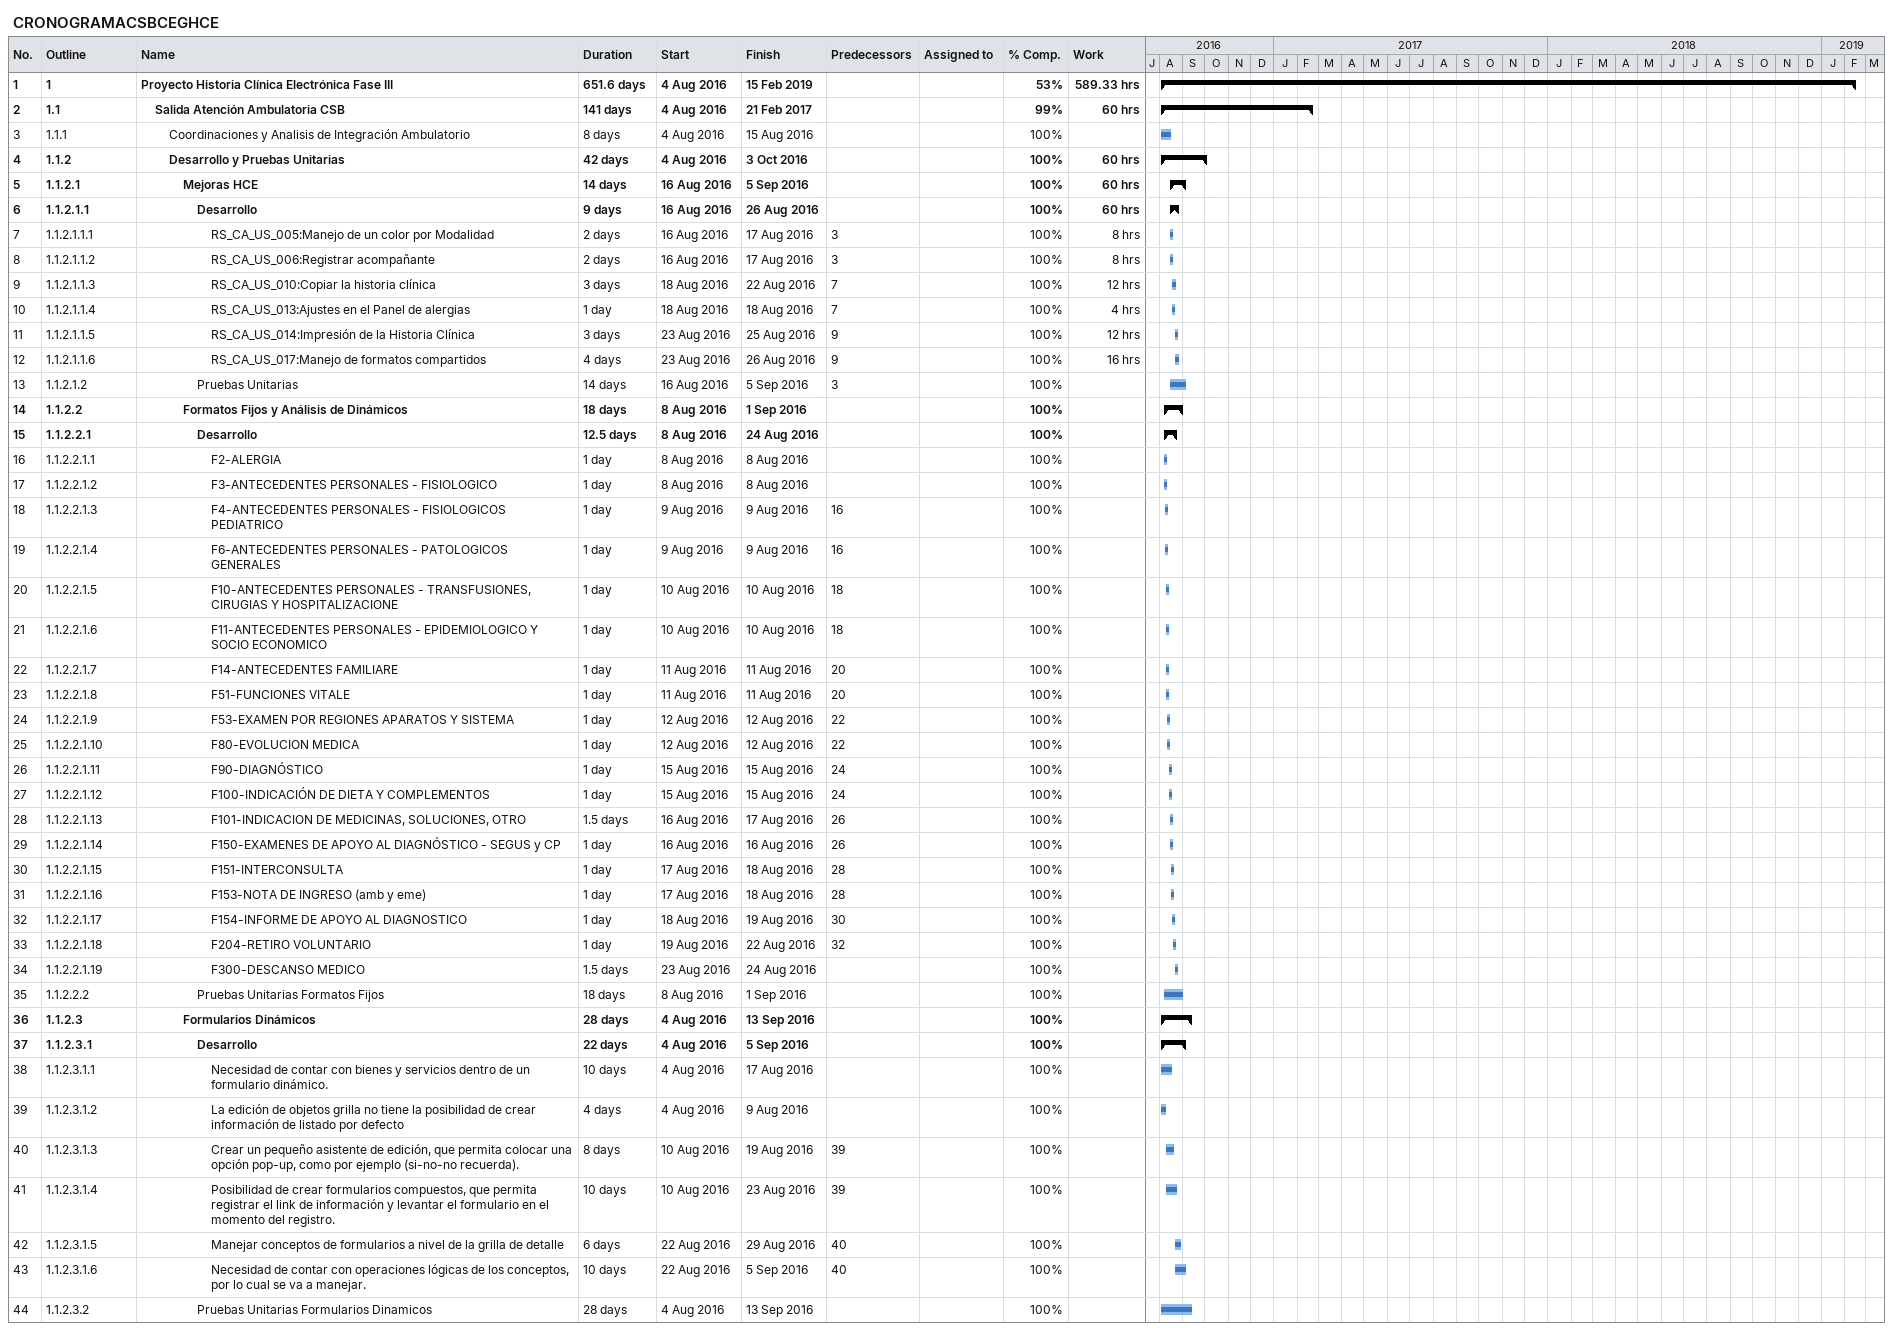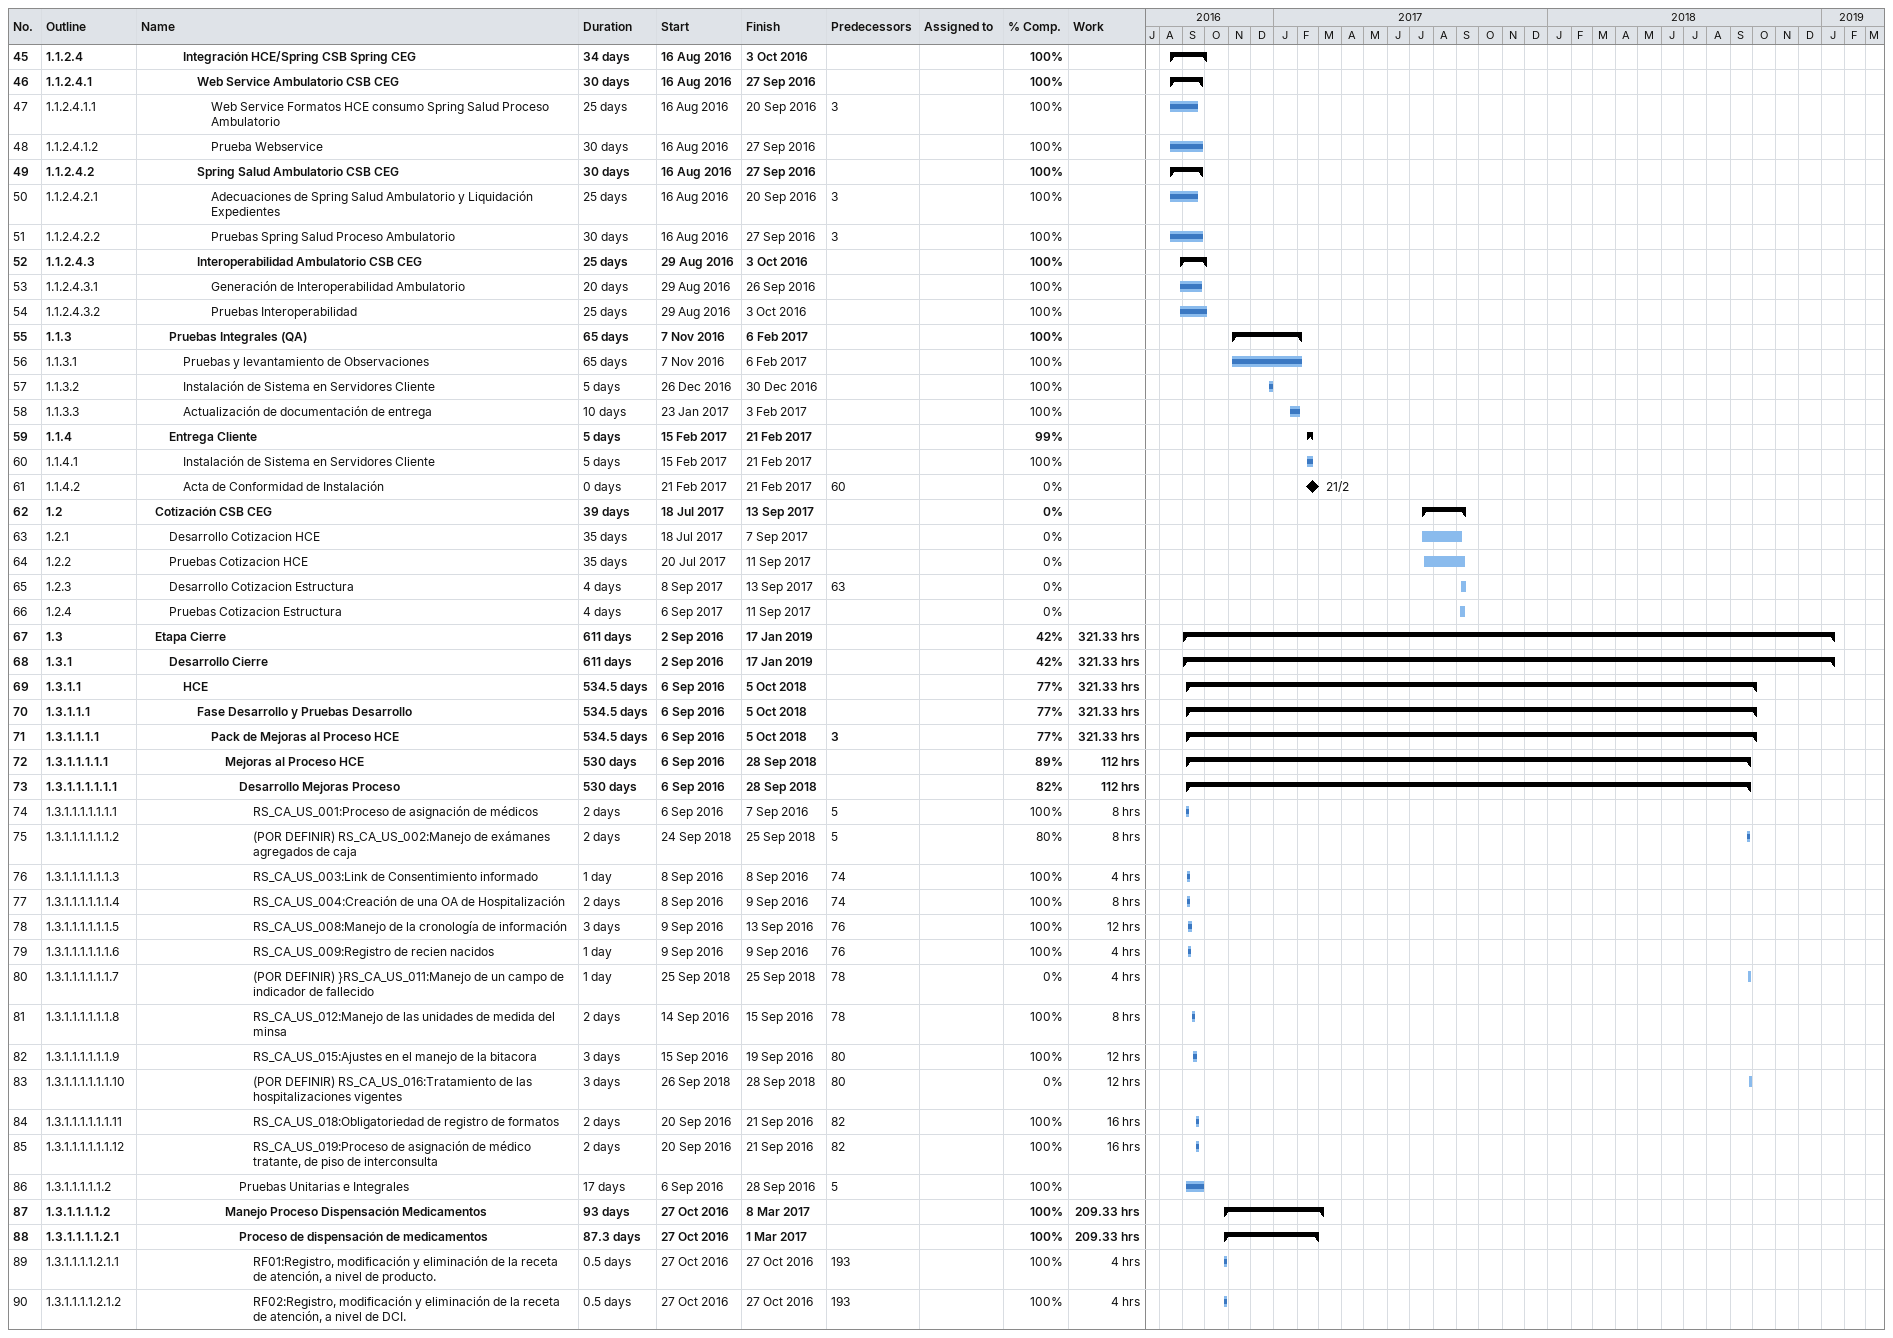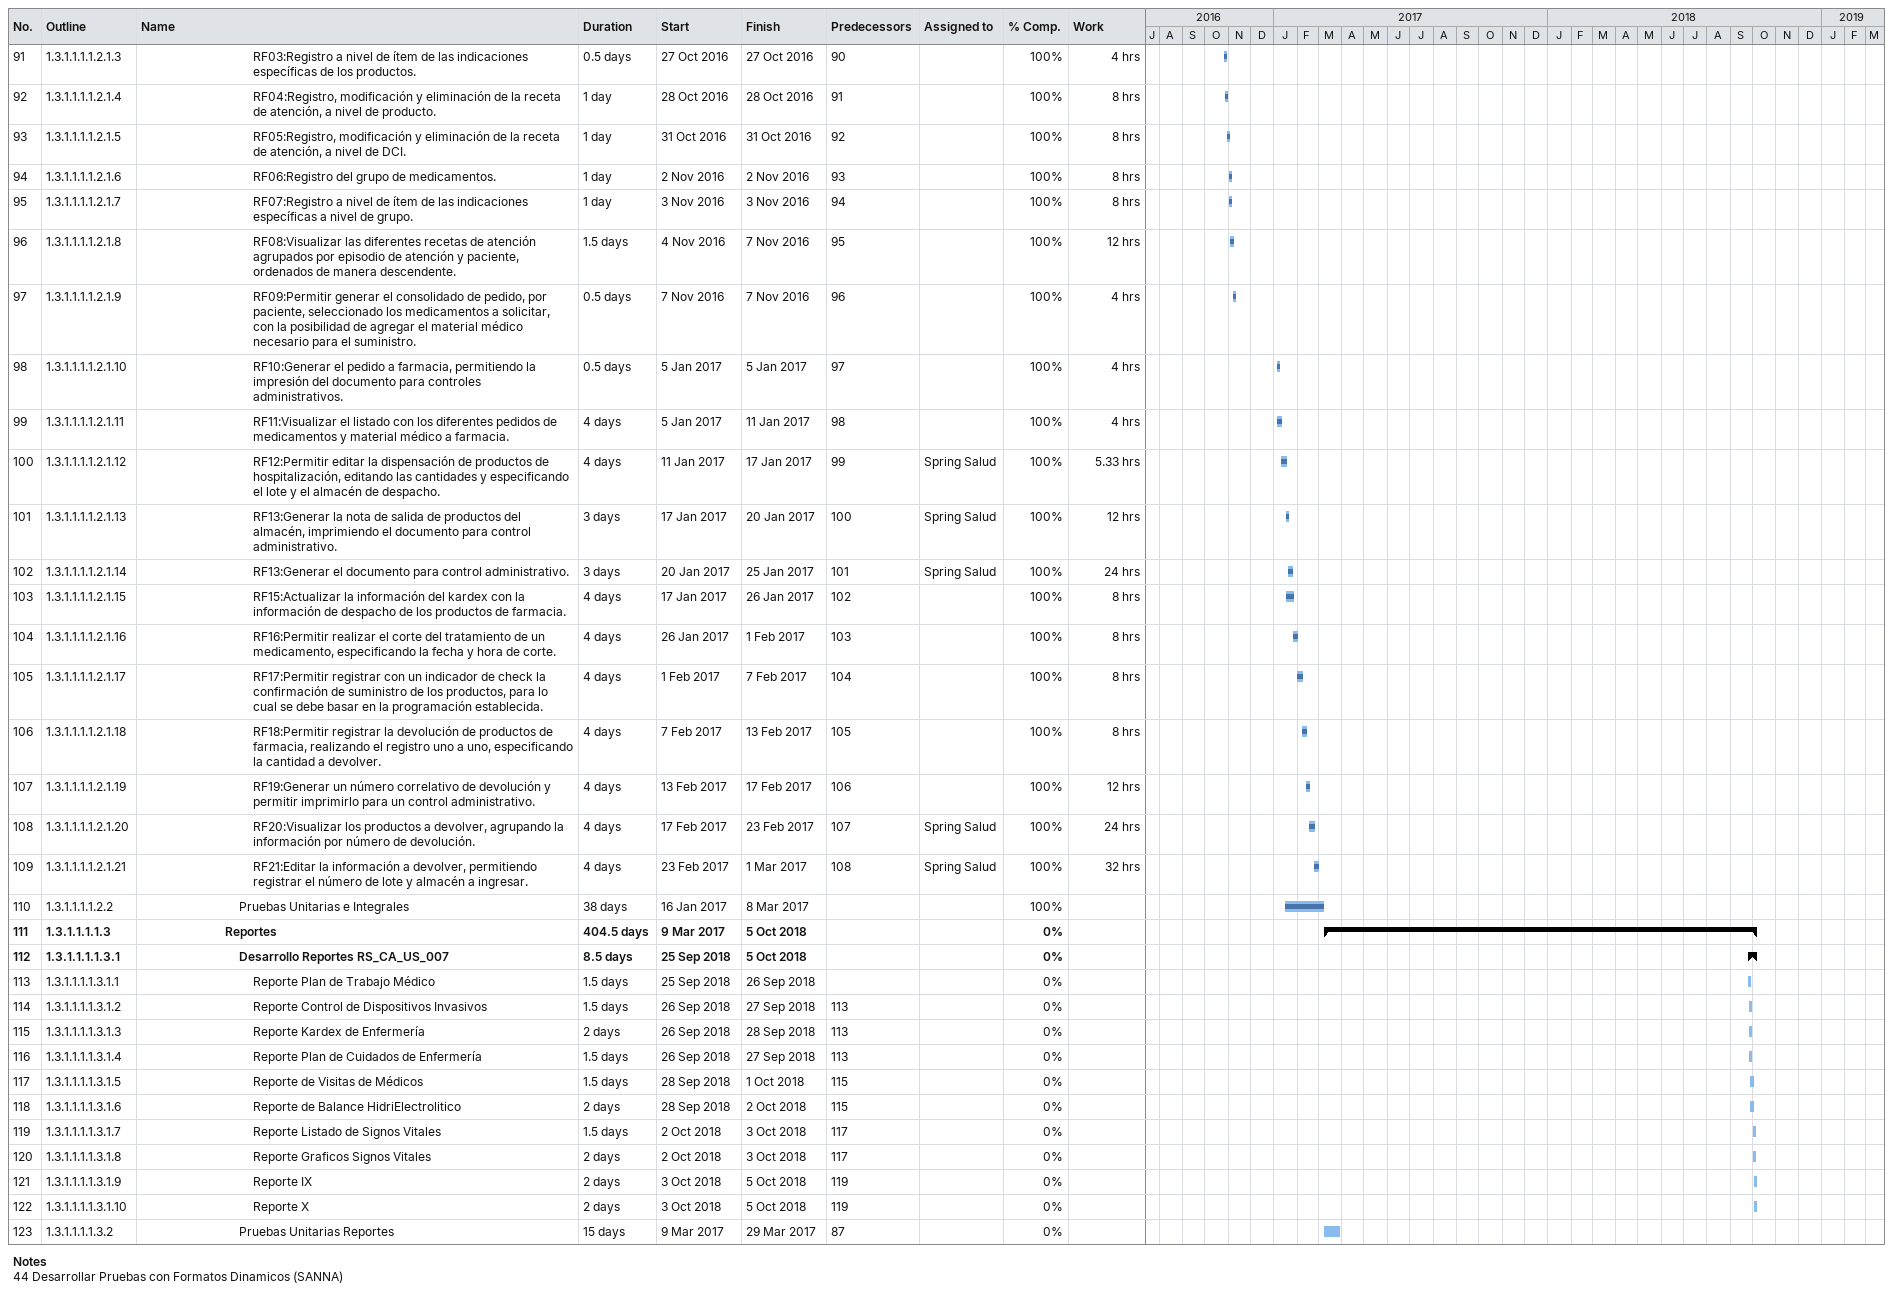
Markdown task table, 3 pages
CRONOGRAMACSBCEGHCE

| ID | WBS | Task | Duration | Start | Finish | Predecessors | Resources | % complete | Work (h) |
|---|---|---|---|---|---|---|---|---|---|
| 1 | 1 | **Proyecto Historia Clínica Electrónica Fase III** | 651.6d | 2016-08-04 | 2019-02-15 |  |  | 53 | 589.33 |
| 2 | 1.1 | **Salida Atención Ambulatoria CSB** | 141d | 2016-08-04 | 2017-02-21 |  |  | 99 | 60 |
| 3 | 1.1.1 | Coordinaciones y Analisis de Integración Ambulatorio | 8d | 2016-08-04 | 2016-08-15 |  |  | 100 |  |
| 4 | 1.1.2 | **Desarrollo y Pruebas Unitarias** | 42d | 2016-08-04 | 2016-10-03 |  |  | 100 | 60 |
| 5 | 1.1.2.1 | **Mejoras HCE** | 14d | 2016-08-16 | 2016-09-05 |  |  | 100 | 60 |
| 6 | 1.1.2.1.1 | **Desarrollo** | 9d | 2016-08-16 | 2016-08-26 |  |  | 100 | 60 |
| 7 | 1.1.2.1.1.1 | RS_CA_US_005:Manejo de un color por Modalidad | 2d | 2016-08-16 | 2016-08-17 | 3 |  | 100 | 8 |
| 8 | 1.1.2.1.1.2 | RS_CA_US_006:Registrar acompañante | 2d | 2016-08-16 | 2016-08-17 | 3 |  | 100 | 8 |
| 9 | 1.1.2.1.1.3 | RS_CA_US_010:Copiar la historia clínica | 3d | 2016-08-18 | 2016-08-22 | 7 |  | 100 | 12 |
| 10 | 1.1.2.1.1.4 | RS_CA_US_013:Ajustes en el Panel de alergias | 1d | 2016-08-18 | 2016-08-18 | 7 |  | 100 | 4 |
| 11 | 1.1.2.1.1.5 | RS_CA_US_014:Impresión de la Historia Clínica | 3d | 2016-08-23 | 2016-08-25 | 9 |  | 100 | 12 |
| 12 | 1.1.2.1.1.6 | RS_CA_US_017:Manejo de formatos compartidos | 4d | 2016-08-23 | 2016-08-26 | 9 |  | 100 | 16 |
| 13 | 1.1.2.1.2 | Pruebas Unitarias | 14d | 2016-08-16 | 2016-09-05 | 3 |  | 100 |  |
| 14 | 1.1.2.2 | **Formatos Fijos y Análisis de Dinámicos** | 18d | 2016-08-08 | 2016-09-01 |  |  | 100 |  |
| 15 | 1.1.2.2.1 | **Desarrollo** | 12.5d | 2016-08-08 | 2016-08-24 |  |  | 100 |  |
| 16 | 1.1.2.2.1.1 | F2-ALERGIA | 1d | 2016-08-08 | 2016-08-08 |  |  | 100 |  |
| 17 | 1.1.2.2.1.2 | F3-ANTECEDENTES PERSONALES - FISIOLOGICO | 1d | 2016-08-08 | 2016-08-08 |  |  | 100 |  |
| 18 | 1.1.2.2.1.3 | F4-ANTECEDENTES PERSONALES - FISIOLOGICOS PEDIATRICO | 1d | 2016-08-09 | 2016-08-09 | 16 |  | 100 |  |
| 19 | 1.1.2.2.1.4 | F6-ANTECEDENTES PERSONALES - PATOLOGICOS GENERALES | 1d | 2016-08-09 | 2016-08-09 | 16 |  | 100 |  |
| 20 | 1.1.2.2.1.5 | F10-ANTECEDENTES PERSONALES - TRANSFUSIONES, CIRUGIAS Y HOSPITALIZACIONE | 1d | 2016-08-10 | 2016-08-10 | 18 |  | 100 |  |
| 21 | 1.1.2.2.1.6 | F11-ANTECEDENTES PERSONALES - EPIDEMIOLOGICO Y SOCIO ECONOMICO | 1d | 2016-08-10 | 2016-08-10 | 18 |  | 100 |  |
| 22 | 1.1.2.2.1.7 | F14-ANTECEDENTES FAMILIARE | 1d | 2016-08-11 | 2016-08-11 | 20 |  | 100 |  |
| 23 | 1.1.2.2.1.8 | F51-FUNCIONES VITALE | 1d | 2016-08-11 | 2016-08-11 | 20 |  | 100 |  |
| 24 | 1.1.2.2.1.9 | F53-EXAMEN POR REGIONES APARATOS Y SISTEMA | 1d | 2016-08-12 | 2016-08-12 | 22 |  | 100 |  |
| 25 | 1.1.2.2.1.10 | F80-EVOLUCION MEDICA | 1d | 2016-08-12 | 2016-08-12 | 22 |  | 100 |  |
| 26 | 1.1.2.2.1.11 | F90-DIAGNÓSTICO | 1d | 2016-08-15 | 2016-08-15 | 24 |  | 100 |  |
| 27 | 1.1.2.2.1.12 | F100-INDICACIÓN DE DIETA Y COMPLEMENTOS | 1d | 2016-08-15 | 2016-08-15 | 24 |  | 100 |  |
| 28 | 1.1.2.2.1.13 | F101-INDICACION DE MEDICINAS, SOLUCIONES, OTRO | 1.5d | 2016-08-16 | 2016-08-17 | 26 |  | 100 |  |
| 29 | 1.1.2.2.1.14 | F150-EXAMENES DE APOYO AL DIAGNÓSTICO - SEGUS y CP | 1d | 2016-08-16 | 2016-08-16 | 26 |  | 100 |  |
| 30 | 1.1.2.2.1.15 | F151-INTERCONSULTA | 1d | 2016-08-17 | 2016-08-18 | 28 |  | 100 |  |
| 31 | 1.1.2.2.1.16 | F153-NOTA DE INGRESO (amb y eme) | 1d | 2016-08-17 | 2016-08-18 | 28 |  | 100 |  |
| 32 | 1.1.2.2.1.17 | F154-INFORME DE APOYO AL DIAGNOSTICO | 1d | 2016-08-18 | 2016-08-19 | 30 |  | 100 |  |
| 33 | 1.1.2.2.1.18 | F204-RETIRO VOLUNTARIO | 1d | 2016-08-19 | 2016-08-22 | 32 |  | 100 |  |
| 34 | 1.1.2.2.1.19 | F300-DESCANSO MEDICO | 1.5d | 2016-08-23 | 2016-08-24 |  |  | 100 |  |
| 35 | 1.1.2.2.2 | Pruebas Unitarias Formatos Fijos | 18d | 2016-08-08 | 2016-09-01 |  |  | 100 |  |
| 36 | 1.1.2.3 | **Formularios Dinámicos** | 28d | 2016-08-04 | 2016-09-13 |  |  | 100 |  |
| 37 | 1.1.2.3.1 | **Desarrollo** | 22d | 2016-08-04 | 2016-09-05 |  |  | 100 |  |
| 38 | 1.1.2.3.1.1 | Necesidad de contar con bienes y servicios dentro de un formulario dinámico. | 10d | 2016-08-04 | 2016-08-17 |  |  | 100 |  |
| 39 | 1.1.2.3.1.2 | La edición de objetos grilla no tiene la posibilidad de crear información de listado por defecto | 4d | 2016-08-04 | 2016-08-09 |  |  | 100 |  |
| 40 | 1.1.2.3.1.3 | Crear un pequeño asistente de edición, que permita colocar una opción pop-up, como por ejemplo (si-no-no recuerda). | 8d | 2016-08-10 | 2016-08-19 | 39 |  | 100 |  |
| 41 | 1.1.2.3.1.4 | Posibilidad de crear formularios compuestos, que permita registrar el link de información y levantar el formulario en el momento del registro. | 10d | 2016-08-10 | 2016-08-23 | 39 |  | 100 |  |
| 42 | 1.1.2.3.1.5 | Manejar conceptos de formularios a nivel de la grilla de detalle | 6d | 2016-08-22 | 2016-08-29 | 40 |  | 100 |  |
| 43 | 1.1.2.3.1.6 | Necesidad de contar con operaciones lógicas de los conceptos, por lo cual se va a manejar. | 10d | 2016-08-22 | 2016-09-05 | 40 |  | 100 |  |
| 44 | 1.1.2.3.2 | Pruebas Unitarias Formularios Dinamicos | 28d | 2016-08-04 | 2016-09-13 |  |  | 100 |  |
| 45 | 1.1.2.4 | **Integración HCE/Spring CSB Spring CEG** | 34d | 2016-08-16 | 2016-10-03 |  |  | 100 |  |
| 46 | 1.1.2.4.1 | **Web Service Ambulatorio CSB CEG** | 30d | 2016-08-16 | 2016-09-27 |  |  | 100 |  |
| 47 | 1.1.2.4.1.1 | Web Service Formatos HCE consumo Spring Salud Proceso Ambulatorio | 25d | 2016-08-16 | 2016-09-20 | 3 |  | 100 |  |
| 48 | 1.1.2.4.1.2 | Prueba Webservice | 30d | 2016-08-16 | 2016-09-27 |  |  | 100 |  |
| 49 | 1.1.2.4.2 | **Spring Salud Ambulatorio CSB CEG** | 30d | 2016-08-16 | 2016-09-27 |  |  | 100 |  |
| 50 | 1.1.2.4.2.1 | Adecuaciones de Spring Salud Ambulatorio y Liquidación Expedientes | 25d | 2016-08-16 | 2016-09-20 | 3 |  | 100 |  |
| 51 | 1.1.2.4.2.2 | Pruebas Spring Salud Proceso Ambulatorio | 30d | 2016-08-16 | 2016-09-27 | 3 |  | 100 |  |
| 52 | 1.1.2.4.3 | **Interoperabilidad Ambulatorio CSB CEG** | 25d | 2016-08-29 | 2016-10-03 |  |  | 100 |  |
| 53 | 1.1.2.4.3.1 | Generación de Interoperabilidad Ambulatorio | 20d | 2016-08-29 | 2016-09-26 |  |  | 100 |  |
| 54 | 1.1.2.4.3.2 | Pruebas Interoperabilidad | 25d | 2016-08-29 | 2016-10-03 |  |  | 100 |  |
| 55 | 1.1.3 | **Pruebas Integrales (QA)** | 65d | 2016-11-07 | 2017-02-06 |  |  | 100 |  |
| 56 | 1.1.3.1 | Pruebas y levantamiento de Observaciones | 65d | 2016-11-07 | 2017-02-06 |  |  | 100 |  |
| 57 | 1.1.3.2 | Instalación de Sistema en Servidores Cliente | 5d | 2016-12-26 | 2016-12-30 |  |  | 100 |  |
| 58 | 1.1.3.3 | Actualización de documentación de entrega | 10d | 2017-01-23 | 2017-02-03 |  |  | 100 |  |
| 59 | 1.1.4 | **Entrega Cliente** | 5d | 2017-02-15 | 2017-02-21 |  |  | 99 |  |
| 60 | 1.1.4.1 | Instalación de Sistema en Servidores Cliente | 5d | 2017-02-15 | 2017-02-21 |  |  | 100 |  |
| 61 | 1.1.4.2 | Acta de Conformidad de Instalación | 0d | 2017-02-21 | 2017-02-21 | 60 |  | 0 |  |
| 62 | 1.2 | **Cotización CSB CEG** | 39d | 2017-07-18 | 2017-09-13 |  |  | 0 |  |
| 63 | 1.2.1 | Desarrollo Cotizacion HCE | 35d | 2017-07-18 | 2017-09-07 |  |  | 0 |  |
| 64 | 1.2.2 | Pruebas Cotizacion HCE | 35d | 2017-07-20 | 2017-09-11 |  |  | 0 |  |
| 65 | 1.2.3 | Desarrollo Cotizacion Estructura | 4d | 2017-09-08 | 2017-09-13 | 63 |  | 0 |  |
| 66 | 1.2.4 | Pruebas Cotizacion Estructura | 4d | 2017-09-06 | 2017-09-11 |  |  | 0 |  |
| 67 | 1.3 | **Etapa Cierre** | 611d | 2016-09-02 | 2019-01-17 |  |  | 42 | 321.33 |
| 68 | 1.3.1 | **Desarrollo Cierre** | 611d | 2016-09-02 | 2019-01-17 |  |  | 42 | 321.33 |
| 69 | 1.3.1.1 | **HCE** | 534.5d | 2016-09-06 | 2018-10-05 |  |  | 77 | 321.33 |
| 70 | 1.3.1.1.1 | **Fase Desarrollo y Pruebas Desarrollo** | 534.5d | 2016-09-06 | 2018-10-05 |  |  | 77 | 321.33 |
| 71 | 1.3.1.1.1.1 | **Pack de Mejoras al Proceso HCE** | 534.5d | 2016-09-06 | 2018-10-05 | 3 |  | 77 | 321.33 |
| 72 | 1.3.1.1.1.1.1 | **Mejoras al Proceso HCE** | 530d | 2016-09-06 | 2018-09-28 |  |  | 89 | 112 |
| 73 | 1.3.1.1.1.1.1.1 | **Desarrollo Mejoras Proceso** | 530d | 2016-09-06 | 2018-09-28 |  |  | 82 | 112 |
| 74 | 1.3.1.1.1.1.1.1.1 | RS_CA_US_001:Proceso de asignación de médicos | 2d | 2016-09-06 | 2016-09-07 | 5 |  | 100 | 8 |
| 75 | 1.3.1.1.1.1.1.1.2 | (POR DEFINIR) RS_CA_US_002:Manejo de exámanes agregados de caja | 2d | 2018-09-24 | 2018-09-25 | 5 |  | 80 | 8 |
| 76 | 1.3.1.1.1.1.1.1.3 | RS_CA_US_003:Link de Consentimiento informado | 1d | 2016-09-08 | 2016-09-08 | 74 |  | 100 | 4 |
| 77 | 1.3.1.1.1.1.1.1.4 | RS_CA_US_004:Creación de una OA de Hospitalización | 2d | 2016-09-08 | 2016-09-09 | 74 |  | 100 | 8 |
| 78 | 1.3.1.1.1.1.1.1.5 | RS_CA_US_008:Manejo de la cronología de información | 3d | 2016-09-09 | 2016-09-13 | 76 |  | 100 | 12 |
| 79 | 1.3.1.1.1.1.1.1.6 | RS_CA_US_009:Registro de recien nacidos | 1d | 2016-09-09 | 2016-09-09 | 76 |  | 100 | 4 |
| 80 | 1.3.1.1.1.1.1.1.7 | (POR DEFINIR) }RS_CA_US_011:Manejo de un campo de indicador de fallecido | 1d | 2018-09-25 | 2018-09-25 | 78 |  | 0 | 4 |
| 81 | 1.3.1.1.1.1.1.1.8 | RS_CA_US_012:Manejo de las unidades de medida del minsa | 2d | 2016-09-14 | 2016-09-15 | 78 |  | 100 | 8 |
| 82 | 1.3.1.1.1.1.1.1.9 | RS_CA_US_015:Ajustes en el manejo de la bitacora | 3d | 2016-09-15 | 2016-09-19 | 80 |  | 100 | 12 |
| 83 | 1.3.1.1.1.1.1.1.10 | (POR DEFINIR) RS_CA_US_016:Tratamiento de las hospitalizaciones vigentes | 3d | 2018-09-26 | 2018-09-28 | 80 |  | 0 | 12 |
| 84 | 1.3.1.1.1.1.1.1.11 | RS_CA_US_018:Obligatoriedad de registro de formatos | 2d | 2016-09-20 | 2016-09-21 | 82 |  | 100 | 16 |
| 85 | 1.3.1.1.1.1.1.1.12 | RS_CA_US_019:Proceso de asignación de médico tratante, de piso de interconsulta | 2d | 2016-09-20 | 2016-09-21 | 82 |  | 100 | 16 |
| 86 | 1.3.1.1.1.1.1.2 | Pruebas Unitarias e Integrales | 17d | 2016-09-06 | 2016-09-28 | 5 |  | 100 |  |
| 87 | 1.3.1.1.1.1.2 | **Manejo Proceso Dispensación Medicamentos** | 93d | 2016-10-27 | 2017-03-08 |  |  | 100 | 209.33 |
| 88 | 1.3.1.1.1.1.2.1 | **Proceso de dispensación de medicamentos** | 87.3d | 2016-10-27 | 2017-03-01 |  |  | 100 | 209.33 |
| 89 | 1.3.1.1.1.1.2.1.1 | RF01:Registro, modificación y eliminación de la receta de atención, a nivel de producto. | 0.5d | 2016-10-27 | 2016-10-27 | 193 |  | 100 | 4 |
| 90 | 1.3.1.1.1.1.2.1.2 | RF02:Registro, modificación y eliminación de la receta de atención, a nivel de DCI. | 0.5d | 2016-10-27 | 2016-10-27 | 193 |  | 100 | 4 |
| 91 | 1.3.1.1.1.1.2.1.3 | RF03:Registro a nivel de ítem de las indicaciones específicas de los productos. | 0.5d | 2016-10-27 | 2016-10-27 | 90 |  | 100 | 4 |
| 92 | 1.3.1.1.1.1.2.1.4 | RF04:Registro, modificación y eliminación de la receta de atención, a nivel de producto. | 1d | 2016-10-28 | 2016-10-28 | 91 |  | 100 | 8 |
| 93 | 1.3.1.1.1.1.2.1.5 | RF05:Registro, modificación y eliminación de la receta de atención, a nivel de DCI. | 1d | 2016-10-31 | 2016-10-31 | 92 |  | 100 | 8 |
| 94 | 1.3.1.1.1.1.2.1.6 | RF06:Registro del grupo de medicamentos. | 1d | 2016-11-02 | 2016-11-02 | 93 |  | 100 | 8 |
| 95 | 1.3.1.1.1.1.2.1.7 | RF07:Registro a nivel de ítem de las indicaciones específicas a nivel de grupo. | 1d | 2016-11-03 | 2016-11-03 | 94 |  | 100 | 8 |
| 96 | 1.3.1.1.1.1.2.1.8 | RF08:Visualizar las diferentes recetas de atención agrupados por episodio de atención y paciente, ordenados de manera descendente. | 1.5d | 2016-11-04 | 2016-11-07 | 95 |  | 100 | 12 |
| 97 | 1.3.1.1.1.1.2.1.9 | RF09:Permitir generar el consolidado de pedido, por paciente, seleccionado los medicamentos a solicitar, con la posibilidad de agregar el material médico necesario para el suministro. | 0.5d | 2016-11-07 | 2016-11-07 | 96 |  | 100 | 4 |
| 98 | 1.3.1.1.1.1.2.1.10 | RF10:Generar el pedido a farmacia, permitiendo la impresión del documento para controles administrativos. | 0.5d | 2017-01-05 | 2017-01-05 | 97 |  | 100 | 4 |
| 99 | 1.3.1.1.1.1.2.1.11 | RF11:Visualizar el listado con los diferentes pedidos de medicamentos y material médico a farmacia. | 4d | 2017-01-05 | 2017-01-11 | 98 |  | 100 | 4 |
| 100 | 1.3.1.1.1.1.2.1.12 | RF12:Permitir editar la dispensación de productos de hospitalización, editando las cantidades y especificando el lote y el almacén de despacho. | 4d | 2017-01-11 | 2017-01-17 | 99 | Spring Salud | 100 | 5.33 |
| 101 | 1.3.1.1.1.1.2.1.13 | RF13:Generar la nota de salida de productos del almacén, imprimiendo el documento para control administrativo. | 3d | 2017-01-17 | 2017-01-20 | 100 | Spring Salud | 100 | 12 |
| 102 | 1.3.1.1.1.1.2.1.14 | RF13:Generar el documento para control administrativo. | 3d | 2017-01-20 | 2017-01-25 | 101 | Spring Salud | 100 | 24 |
| 103 | 1.3.1.1.1.1.2.1.15 | RF15:Actualizar la información del kardex con la información de despacho de los productos de farmacia. | 4d | 2017-01-17 | 2017-01-26 | 102 |  | 100 | 8 |
| 104 | 1.3.1.1.1.1.2.1.16 | RF16:Permitir realizar el corte del tratamiento de un medicamento, especificando la fecha y hora de corte. | 4d | 2017-01-26 | 2017-02-01 | 103 |  | 100 | 8 |
| 105 | 1.3.1.1.1.1.2.1.17 | RF17:Permitir registrar con un indicador de check la confirmación de suministro de los productos, para lo cual se debe basar en la programación establecida. | 4d | 2017-02-01 | 2017-02-07 | 104 |  | 100 | 8 |
| 106 | 1.3.1.1.1.1.2.1.18 | RF18:Permitir registrar la devolución de productos de farmacia, realizando el registro uno a uno, especificando la cantidad a devolver. | 4d | 2017-02-07 | 2017-02-13 | 105 |  | 100 | 8 |
| 107 | 1.3.1.1.1.1.2.1.19 | RF19:Generar un número correlativo de devolución y permitir imprimirlo para un control administrativo. | 4d | 2017-02-13 | 2017-02-17 | 106 |  | 100 | 12 |
| 108 | 1.3.1.1.1.1.2.1.20 | RF20:Visualizar los productos a devolver, agrupando la información por número de devolución. | 4d | 2017-02-17 | 2017-02-23 | 107 | Spring Salud | 100 | 24 |
| 109 | 1.3.1.1.1.1.2.1.21 | RF21:Editar la información a devolver, permitiendo registrar el número de lote y almacén a ingresar. | 4d | 2017-02-23 | 2017-03-01 | 108 | Spring Salud | 100 | 32 |
| 110 | 1.3.1.1.1.1.2.2 | Pruebas Unitarias e Integrales | 38d | 2017-01-16 | 2017-03-08 |  |  | 100 |  |
| 111 | 1.3.1.1.1.1.3 | **Reportes** | 404.5d | 2017-03-09 | 2018-10-05 |  |  | 0 |  |
| 112 | 1.3.1.1.1.1.3.1 | **Desarrollo Reportes RS_CA_US_007** | 8.5d | 2018-09-25 | 2018-10-05 |  |  | 0 |  |
| 113 | 1.3.1.1.1.1.3.1.1 | Reporte Plan de Trabajo Médico | 1.5d | 2018-09-25 | 2018-09-26 |  |  | 0 |  |
| 114 | 1.3.1.1.1.1.3.1.2 | Reporte Control de Dispositivos Invasivos | 1.5d | 2018-09-26 | 2018-09-27 | 113 |  | 0 |  |
| 115 | 1.3.1.1.1.1.3.1.3 | Reporte Kardex de Enfermería | 2d | 2018-09-26 | 2018-09-28 | 113 |  | 0 |  |
| 116 | 1.3.1.1.1.1.3.1.4 | Reporte Plan de Cuidados de Enfermería | 1.5d | 2018-09-26 | 2018-09-27 | 113 |  | 0 |  |
| 117 | 1.3.1.1.1.1.3.1.5 | Reporte de Visitas de Médicos | 1.5d | 2018-09-28 | 2018-10-01 | 115 |  | 0 |  |
| 118 | 1.3.1.1.1.1.3.1.6 | Reporte de Balance HidriElectrolitico | 2d | 2018-09-28 | 2018-10-02 | 115 |  | 0 |  |
| 119 | 1.3.1.1.1.1.3.1.7 | Reporte Listado de Signos Vitales | 1.5d | 2018-10-02 | 2018-10-03 | 117 |  | 0 |  |
| 120 | 1.3.1.1.1.1.3.1.8 | Reporte Graficos Signos Vitales | 2d | 2018-10-02 | 2018-10-03 | 117 |  | 0 |  |
| 121 | 1.3.1.1.1.1.3.1.9 | Reporte IX | 2d | 2018-10-03 | 2018-10-05 | 119 |  | 0 |  |
| 122 | 1.3.1.1.1.1.3.1.10 | Reporte X | 2d | 2018-10-03 | 2018-10-05 | 119 |  | 0 |  |
| 123 | 1.3.1.1.1.1.3.2 | Pruebas Unitarias Reportes | 15d | 2017-03-09 | 2017-03-29 | 87 |  | 0 |  |

Notes
- 44: Desarrollar Pruebas con Formatos Dinamicos (SANNA)
